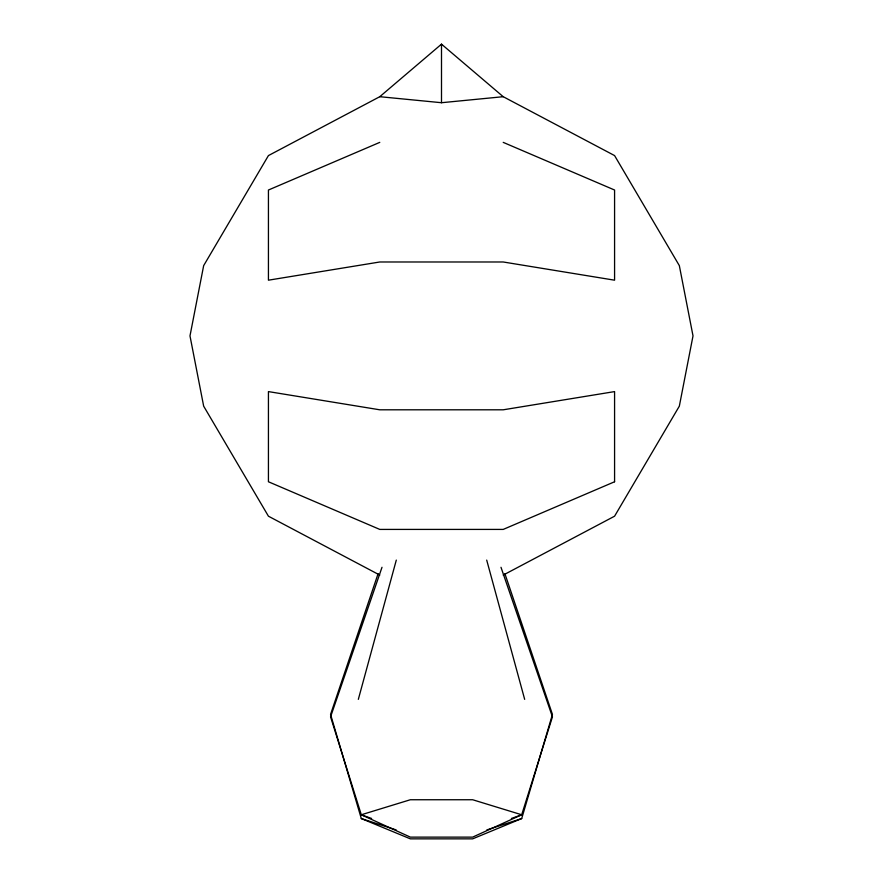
<?xml version="1.0" encoding="UTF-8"?>
<svg xmlns="http://www.w3.org/2000/svg" width="883" height="883" viewBox="0 0 883 883"><rect width="100%" height="100%" fill="white"/><g stroke="black" fill="none" stroke-linecap="round" stroke-linejoin="round"><path stroke-width="1.32" d="M358.332 699.358L396.301 560.098M378.112 573.652L330.562 714.413L361.302 818.563L410.352 838.85L472.648 838.85L521.698 818.563L552.438 714.413L504.888 573.652M382.008 567.283L330.562 716.864L361.302 814.766L410.352 837.128L472.648 837.128L521.698 814.766L552.438 716.864L500.992 567.283M379.778 575.087L268.432 516.202L203.664 406.158L189.988 335.893L203.664 265.628L268.432 155.585L379.778 96.7L441.5 44.15L503.222 96.7L614.579 155.585L679.336 265.628L693.012 335.893L679.336 406.158L614.579 516.202L503.222 575.087M379.778 142.373L268.432 190.022L268.432 280.187L379.778 261.986L503.222 261.986L614.579 280.187L614.579 190.022L503.222 142.373M511.378 818.475L521.698 814.766L472.648 799.744L410.352 799.744L361.302 814.766L371.622 818.475M486.842 829.91L521.698 818.563M379.778 96.7L441.5 102.715L503.222 96.7M361.302 818.563L396.158 829.91M486.699 560.098L524.668 699.358M441.5 44.15L441.5 102.715M614.579 481.765L503.222 529.414L379.778 529.414L268.432 481.765L268.432 391.599L379.778 409.8L503.222 409.8L614.579 391.599L614.579 481.765"/></g></svg>
